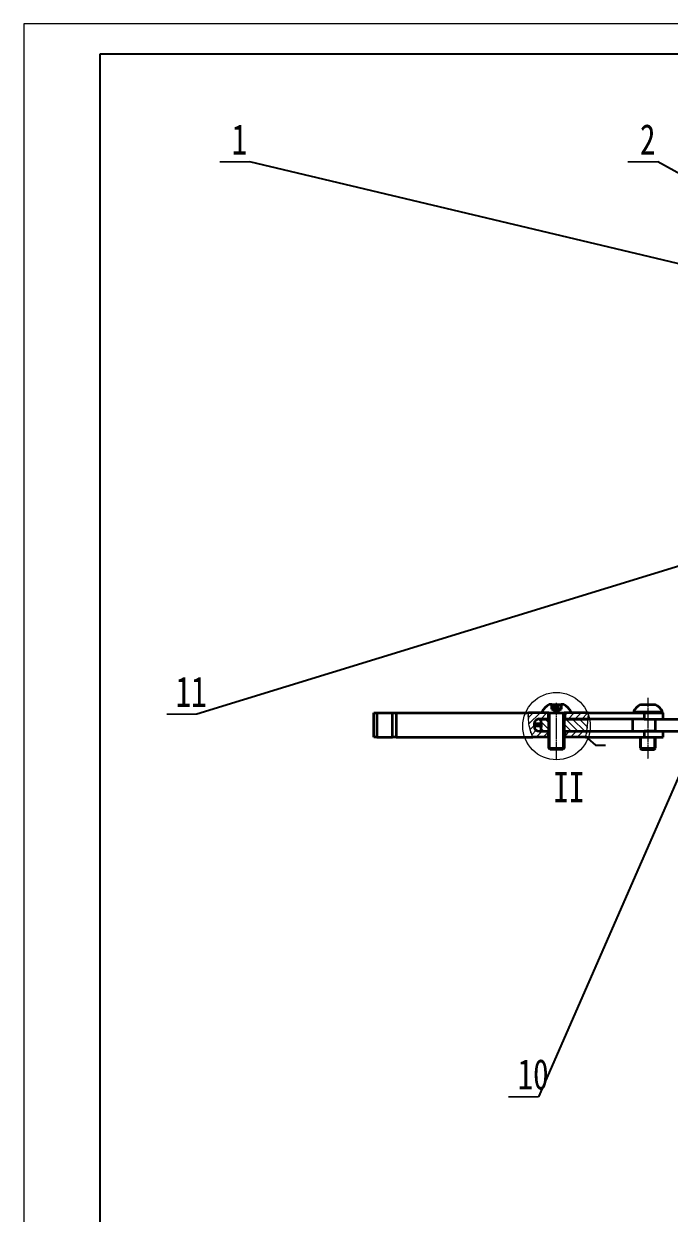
# Model space of a CAD drawing. Header units: millimetres. Extents: x 0 to 1189, y 0 to 841.
# Drawn here: x 0 to 211.9, y 450.4 to 841 of the extents above; entities that cross this region are included whole.
import ezdxf

# ---------------------------------------------------------------- set-up
doc = ezdxf.new("R2010")
doc.units = ezdxf.units.MM
doc.linetypes.add('CENTER2', pattern=[1.125, 0.75, -0.125, 0.125, -0.125])
doc.styles.add('SLDTEXTSTYLE1', font='hyswlongfangsong.ttf')
doc.styles.get("Standard").update_dxf_attribs({"font": 'hyswlongfangsong.ttf'})
doc.dimstyles.new('SLDDIMSTYLE0', dxfattribs={"dimtxt": 0.18, "dimasz": 4.08, "dimexe": 0, "dimexo": 0.0625, "dimgap": 0, "dimtad": 0, "dimtih": 1, "dimtoh": 1, "dimdec": 0, "dimrnd": 1e-09, "dimzin": 0, "dimdsep": 46, "dimtxsty": 'Standard', "dimsah": 1, "dimcen": 0.09, "dimadec": 0, "dimazin": 0, "dimtfac": 4.08, "dimtdec": 0, "dimtofl": 0, "dimtmove": 0, "dimatfit": 3, "dimfxl": 1, "dimfrac": 2, "dimtolj": 1, "dimtzin": 0, "dimarcsym": 0})
doc.dimstyles.new('SLDDIMSTYLE1', dxfattribs={"dimtxt": 0.18, "dimasz": 4.08, "dimexe": 0, "dimexo": 0.0625, "dimgap": 0, "dimtad": 0, "dimtih": 1, "dimtoh": 1, "dimdec": 0, "dimrnd": 1e-09, "dimzin": 0, "dimdsep": 46, "dimtxsty": 'Standard', "dimblk1": 'NONE', "dimblk2": 'NONE', "dimsah": 1, "dimcen": 0.09, "dimadec": 0, "dimazin": 0, "dimtfac": 4.08, "dimtdec": 0, "dimtofl": 0, "dimtmove": 0, "dimatfit": 3, "dimldrblk": 'NONE', "dimfxl": 1, "dimfrac": 2, "dimtolj": 1, "dimtzin": 0, "dimarcsym": 0})
pattern_1 = [(135, (-51.8363, 45.411), (-2.245064, -2.245064), []), (225, (-51.8363, 45.411), (-2.245064, -6.735192), [7.9375, -4.7625])]

# ---------------------------------------------------------------- blocks, each defined once
blk = doc.blocks.new('SW_NOTE_0_2')
at = {"color": 0, "linetype": 'Continuous', "lineweight": 18}
for p, q in [((-9.85, 0), (0, 0)), ((0, 0), (-9.85, 0)), ((-9.85, 0), (0, 0)), ((0, 0), (-9.85, 0)), ((-9.85, 0), (0, 0)), ((0, 0), (-9.85, 0))]:
    blk.add_line(p, q, dxfattribs=at)
at = {"color": 0, "linetype": 'Continuous', "lineweight": 18, "insert": (-3.37, 12.42), "char_height": 10, "attachment_point": 2, "style": 'SLDTEXTSTYLE1'}
blk.add_mtext('1', dxfattribs=at)
blk = doc.blocks.new('SW_NOTE_0_7')
at = {"color": 0, "linetype": 'Continuous', "lineweight": 18}
for p, q in [((-9.85, 0), (0, 0)), ((0, 0), (-9.85, 0)), ((-9.85, 0), (0, 0)), ((0, 0), (-9.85, 0)), ((-9.85, 0), (0, 0)), ((0, 0), (-9.85, 0))]:
    blk.add_line(p, q, dxfattribs=at)
at = {"color": 0, "linetype": 'Continuous', "lineweight": 18, "insert": (-3.37, 12.42), "char_height": 10, "attachment_point": 2, "style": 'SLDTEXTSTYLE1'}
blk.add_mtext('2', dxfattribs=at)
blk = doc.blocks.new('SW_NOTE_0_11')
at = {"color": 0, "linetype": 'Continuous', "lineweight": 18}
for p, q in [((-9.85, 0), (0, 0)), ((0, 0), (-9.85, 0)), ((-9.85, 0), (0, 0)), ((0, 0), (-9.85, 0)), ((-9.85, 0), (0, 0)), ((0, 0), (-9.85, 0))]:
    blk.add_line(p, q, dxfattribs=at)
at = {"color": 0, "linetype": 'Continuous', "lineweight": 18, "insert": (-1.82, 12.42), "char_height": 10, "attachment_point": 2, "style": 'SLDTEXTSTYLE1'}
blk.add_mtext('11', dxfattribs=at)
blk = doc.blocks.new('SW_NOTE_0_12')
at = {"color": 0, "linetype": 'Continuous', "lineweight": 18}
for p, q in [((-9.85, 0), (0, 0)), ((0, 0), (-9.85, 0)), ((-9.85, 0), (0, 0)), ((0, 0), (-9.85, 0)), ((-9.85, 0), (0, 0)), ((0, 0), (-9.85, 0))]:
    blk.add_line(p, q, dxfattribs=at)
at = {"color": 0, "linetype": 'Continuous', "lineweight": 18, "insert": (-1.82, 12.42), "char_height": 10, "attachment_point": 2, "style": 'SLDTEXTSTYLE1'}
blk.add_mtext('10', dxfattribs=at)
blk = doc.blocks.new('_None')
blk = doc.blocks.new('*U72')
at = {"color": 0, "linetype": 'CENTER2', "lineweight": 18, "transparency": 16777216}
blk.add_line((0, -9.1775), (0, 9.1775), dxfattribs=at)
blk = doc.blocks.new('*U73')
at = {"color": 0, "linetype": 'CENTER2', "lineweight": 18, "transparency": 16777216}
blk.add_line((0, 14.73), (0, -5.28), dxfattribs=at)

msp = doc.modelspace()

# ---------------------------------------------------------------- hatches: boundary and pattern name
at = {"linetype": 'Continuous', "lineweight": 18}
h = msp.add_hatch(dxfattribs=at)
h.set_pattern_fill('ANSI38', color=256, angle=90, style=0)
h.set_pattern_definition(pattern_1)
edge = h.paths.add_edge_path(flags=0)
edge.add_spline(control_points=[(165.64, 614.69), (165.59, 613.7), (165.63, 612.7), (165.75, 611.72), (165.95, 609.99), (166.41, 608.28), (167.09, 606.69)], knot_values=[0, 0, 0, 0, 0.002974, 0.002974, 0.002974, 0.008223, 0.008223, 0.008223, 0.008223], weights=[1, 1, 1, 1, 1, 1, 1], degree=3, periodic=0)
edge.add_spline(control_points=[(167.09, 606.69), (167.01, 606.87), (165.95, 609.49), (165.52, 612.25), (165.64, 614.69)], knot_values=[0.73991, 0.73991, 0.73991, 0.73991, 0.746322, 0.832606, 0.832606, 0.832606, 0.832606], weights=[1, 1, 1, 1, 1], degree=3, periodic=0)
at = {"lineweight": 18}
h = msp.add_hatch(dxfattribs=at)
h.set_pattern_fill('ANSI31', color=256, scale=0.5)
h.set_pattern_definition([(45, (-51.8363, 45.4111), (-1.122532, 1.122532), [])])
edge = h.paths.add_edge_path()
edge.add_line((172.17, 614.69), (165.64, 614.69))
edge.add_spline(control_points=[(165.64, 614.69), (165.64, 613.69), (165.64, 611.82), (166.18, 609.12), (166.79, 607.49), (167.09, 606.69)], knot_values=[0, 0, 0, 0, 0.362585, 0.684549, 1, 1, 1, 1], degree=3, periodic=0)
edge.add_line((167.09, 606.69), (172.17, 606.69))
edge.add_line((172.17, 606.69), (172.17, 608.69))
edge.add_line((172.17, 608.69), (169.87, 608.69))
edge.add_line((169.87, 608.69), (169.18, 608.69))
edge.add_ellipse((169.18, 610.29), major_axis=(-1.65, 0), ratio=0.971647, start_angle=0, end_angle=90, ccw=False)
edge.add_line((167.53, 610.29), (167.53, 611.09))
edge.add_ellipse((169.18, 611.09), major_axis=(-1.65, 0), ratio=0.971647, start_angle=270, end_angle=360, ccw=False)
edge.add_line((169.18, 612.69), (172.17, 612.69))
edge.add_line((172.17, 612.69), (172.17, 614.69))
h.paths.add_polyline_path([(185.26, 614.17, 0.012608), (185.05, 614.69), (177.57, 614.69), (177.57, 612.69), (185.18, 612.69)])
h.paths.add_polyline_path([(184.75, 608.69), (177.57, 608.69), (177.57, 606.69), (184.42, 606.69)])
h = msp.add_hatch(dxfattribs=at)
h.set_pattern_fill('ANSI31', color=256, scale=0.5, angle=90)
h.set_pattern_definition([(135, (-51.8363, 45.4111), (-1.122532, -1.122532), [])])
h.paths.add_polyline_path([(172.37, 612.69), (169.87, 612.69), (169.87, 608.69), (172.37, 608.69)])
edge = h.paths.add_edge_path()
edge.add_line((169.87, 612.69), (169.18, 612.69))
edge.add_ellipse((169.18, 611.09), major_axis=(-1.65, 0), ratio=0.971647, start_angle=270, end_angle=360)
edge.add_line((167.53, 611.09), (169.84, 611.09))
edge.add_line((169.84, 611.09), (169.87, 611.41))
edge.add_line((169.87, 611.41), (169.87, 612.69))
edge = h.paths.add_edge_path()
edge.add_line((169.87, 609.97), (169.87, 609.98))
edge.add_line((169.87, 609.98), (169.84, 610.29))
edge.add_line((169.84, 610.29), (167.53, 610.29))
edge.add_ellipse((169.18, 610.29), major_axis=(-1.65, 0), ratio=0.971647, start_angle=0, end_angle=90)
edge.add_line((169.18, 608.69), (169.87, 608.69))
edge.add_line((169.87, 608.69), (169.87, 609.97))
h.paths.add_polyline_path([(185.18, 612.69), (177.37, 612.69), (177.37, 608.69), (184.75, 608.69)])
at = {"linetype": 'Continuous', "lineweight": 18}
h = msp.add_hatch(dxfattribs=at)
h.set_pattern_fill('ANSI38', color=256, style=0)
h.set_pattern_definition([(45, (-51.8363, 45.411), (-2.245064, 2.245064), []), (135, (-51.8363, 45.411), (-6.735192, 2.245064), [7.9375, -4.7625])])
edge = h.paths.add_edge_path(flags=0)
edge.add_spline(control_points=[(185.18, 612.69), (185.08, 611.35), (184.94, 610), (184.75, 608.69)], knot_values=[0.296768, 0.296768, 0.296768, 0.296768, 0.338825, 0.338825, 0.338825, 0.338825], weights=[1, 1, 1, 1], degree=3, periodic=0)
edge.add_spline(control_points=[(184.75, 608.69), (184.94, 610.01), (185.08, 611.35), (185.18, 612.69)], knot_values=[0, 0, 0, 0, 0.004029, 0.004029, 0.004029, 0.004029], weights=[1, 1, 1, 1], degree=3, periodic=0)
h = msp.add_hatch(dxfattribs=at)
h.set_pattern_fill('ANSI38', color=256, angle=90, style=0)
h.set_pattern_definition(pattern_1)
edge = h.paths.add_edge_path(flags=0)
edge.add_spline(control_points=[(184.42, 606.69), (184.54, 607.35), (184.65, 608.02), (184.75, 608.69)], knot_values=[0, 0, 0, 0, 0.002026, 0.002026, 0.002026, 0.002026], weights=[1, 1, 1, 1], degree=3, periodic=0)
edge.add_spline(control_points=[(184.75, 608.69), (184.65, 608.01), (184.54, 607.34), (184.42, 606.69)], knot_values=[0.338825, 0.338825, 0.338825, 0.338825, 0.360507, 0.360507, 0.360507, 0.360507], weights=[1, 1, 1, 1], degree=3, periodic=0)

# ---------------------------------------------------------------- linework, layer by layer
at = {"color": 7, "linetype": 'Continuous', "lineweight": 18}
for p, q in [((1189, 841), (0, 841)), ((0, 841), (0, 0)), ((185.28, 614.69), (185.18, 612.69)), ((185.18, 612.69), (184.75, 608.69)), ((184.75, 608.69), (184.42, 606.69))]:
    msp.add_line(p, q, dxfattribs=at)
at = {"color": 7, "linetype": 'Continuous', "lineweight": 25}
for p, q in [((1179, 831.05), (25, 831.05)), ((25, 831.05), (25, 10))]:
    msp.add_line(p, q, dxfattribs=at)
at = {"color": 7, "linetype": 'Continuous', "lineweight": 35}
for p, q in [((173.34, 617.44), (172.49, 617.44)), ((173.34, 615.88), (173.34, 617.44)), ((173.34, 617.44), (173.57, 617.44)), ((173.57, 617.44), (175.22, 617.44)), ((174.23, 615.88), (174.23, 617.44)), ((175.22, 617.44), (176.4, 617.44)), ((175.5, 615.88), (175.5, 617.44)), ((176.4, 617.44), (176.4, 615.88)), ((177.24, 617.44), (176.4, 617.44)), ((202.49, 617.44), (207.24, 617.44)), ((114.87, 606.69), (114.87, 614.69)), ((114.87, 614.69), (115.94, 614.69)), ((115.94, 614.69), (115.94, 606.69)), ((115.94, 614.69), (121.04, 614.69)), ((121.04, 606.69), (121.04, 614.69)), ((121.04, 614.69), (122.26, 614.69)), ((122.26, 614.69), (122.26, 606.69)), ((122.26, 614.69), (165.64, 614.69)), ((172.37, 614.69), (165.64, 614.69)), ((170.12, 614.69), (170.12, 615.07)), ((172.17, 614.69), (170.12, 614.69)), ((172.37, 612.69), (172.37, 614.69)), ((172.37, 603.13), (172.37, 614.49)), ((173.34, 615.88), (173.37, 615.88)), ((174.87, 615.01), (173.37, 615.88)), ((173.4, 615.88), (173.37, 615.88)), ((174.4, 615.88), (173.4, 615.88)), ((175.86, 615.88), (174.4, 615.88)), ((176.37, 615.88), (174.87, 615.01)), ((176.37, 615.88), (175.86, 615.88)), ((176.37, 615.88), (176.4, 615.88)), ((177.37, 614.69), (177.37, 612.69)), ((185.28, 614.69), (177.37, 614.69)), ((177.37, 614.49), (177.37, 603.13)), ((179.62, 614.69), (177.57, 614.69)), ((179.62, 615.07), (179.62, 614.69)), ((185.28, 614.69), (203.69, 614.69)), ((200.12, 615.07), (200.12, 614.69)), ((200.12, 615.07), (209.62, 615.07)), ((203.69, 614.69), (203.69, 612.69)), ((203.69, 614.69), (209.87, 614.69)), ((209.62, 614.69), (209.62, 615.07)), ((209.87, 612.69), (209.87, 614.69)), ((167.53, 611.09), (167.53, 610.29)), ((169.84, 611.09), (167.53, 611.09)), ((169.84, 610.29), (167.53, 610.29)), ((172.37, 612.69), (169.18, 612.69)), ((169.84, 611.09), (169.84, 610.29)), ((169.87, 608.69), (169.87, 612.69)), ((169.87, 612.69), (172.37, 612.69)), ((172.37, 608.69), (172.37, 612.69)), ((185.18, 612.69), (177.37, 612.69)), ((177.37, 612.69), (177.37, 608.69)), ((177.37, 612.69), (185.18, 612.69)), ((203.69, 612.69), (185.18, 612.69)), ((199.87, 612.69), (199.87, 608.69)), ((203.69, 612.69), (207.24, 612.69)), ((203.69, 612.69), (207.24, 612.69)), ((207.24, 612.69), (207.24, 608.69)), ((207.24, 612.69), (249.71, 612.69)), ((115.94, 606.69), (114.87, 606.69)), ((115.94, 606.69), (121.04, 606.69)), ((122.26, 606.69), (121.04, 606.69)), ((122.26, 606.69), (167.09, 606.69)), ((172.37, 606.69), (167.09, 606.69)), ((169.18, 608.69), (172.37, 608.69)), ((169.87, 608.69), (172.37, 608.69)), ((172.37, 606.69), (172.37, 608.69)), ((177.37, 608.69), (177.37, 606.69)), ((177.37, 608.69), (184.75, 608.69)), ((177.37, 608.69), (184.75, 608.69)), ((184.42, 606.69), (177.37, 606.69)), ((184.42, 606.69), (203.69, 606.69)), ((184.75, 608.69), (203.69, 608.69)), ((202.37, 606.69), (202.37, 603.13)), ((203.69, 608.69), (203.69, 606.69)), ((207.24, 608.69), (203.69, 608.69)), ((203.69, 608.69), (207.24, 608.69)), ((203.69, 606.69), (209.87, 606.69)), ((207.24, 608.69), (249.71, 608.69)), ((207.37, 603.13), (207.37, 606.69)), ((209.87, 606.69), (209.87, 608.69)), ((172.81, 602.69), (172.37, 603.13)), ((176.92, 602.69), (172.81, 602.69)), ((177.37, 603.13), (176.92, 602.69)), ((202.37, 603.13), (202.81, 602.69)), ((202.37, 603.13), (207.37, 603.13)), ((202.81, 602.69), (206.92, 602.69)), ((206.92, 602.69), (207.37, 603.13))]:
    msp.add_line(p, q, dxfattribs=at)
at = {"lineweight": 35}
for p, q in [((172.17, 614.69), (172.17, 612.69)), ((172.37, 614.69), (177.37, 614.69)), ((177.37, 614.69), (177.57, 614.69)), ((177.57, 614.69), (177.57, 612.69)), ((172.17, 608.69), (172.17, 606.69)), ((177.57, 608.69), (177.57, 606.69)), ((172.37, 603.13), (177.37, 603.13))]:
    msp.add_line(p, q, dxfattribs=at)
at = {"lineweight": 18}
for p, q in [((172.81, 602.69), (172.81, 614.69)), ((176.92, 602.69), (176.92, 614.69)), ((202.81, 602.69), (202.81, 606.69)), ((206.92, 602.69), (206.92, 606.69))]:
    msp.add_line(p, q, dxfattribs=at)
at = {"color": 7, "linetype": 'Continuous', "lineweight": 35, "flags": 128}
for points in [[(169.87, 611.41), (169.87, 611.4), (169.84, 611.09)], [(169.84, 610.29), (169.87, 609.98), (169.87, 609.97)]]:
    msp.add_lwpolyline(points, dxfattribs=at)
at = {"color": 7, "linetype": 'Continuous', "lineweight": 18}
msp.add_circle((174.87, 610.35), 11.07, dxfattribs=at)
at = {"color": 7, "linetype": 'Continuous', "lineweight": 35}
for centre, start, end in [((174.87, 612.68), 116.5409, 153.3384), ((174.87, 612.68), 26.6616, 63.4591), ((204.87, 612.68), 116.5409, 153.3384), ((204.87, 612.68), 26.6616, 63.4591)]:
    msp.add_arc(centre, 5.32, start, end, dxfattribs=at)
for centre, start_param, end_param in [((169.18, 611.09), 4.712389, 6.283185), ((169.18, 610.29), 0, 1.570796)]:
    msp.add_ellipse(centre, major_axis=(-1.65, 0), ratio=0.971647, start_param=start_param, end_param=end_param, dxfattribs=at)
at = {"color": 7, "linetype": 'Continuous', "lineweight": 18}
msp.add_open_spline([(167.09, 606.69), (166.79, 607.49), (166.18, 609.12), (165.64, 611.82), (165.64, 613.69), (165.64, 614.69)], degree=3, knots=[0, 0, 0, 0, 0.315451, 0.637415, 1, 1, 1, 1], dxfattribs=at)

# ---------------------------------------------------------------- block references
for name, p in [('SW_NOTE_0_2', (74.17, 795.64)), ('SW_NOTE_0_7', (208.18, 795.64)), ('SW_NOTE_0_11', (56.75, 614.25)), ('SW_NOTE_0_12', (169, 488.61))]:
    msp.add_blockref(name, p, dxfattribs=at)
at = {"linetype": 'CENTER2', "lineweight": 18}
for name, p in [('*U72', (174.87, 608.81)), ('*U73', (204.87, 604.91))]:
    msp.add_blockref(name, p, dxfattribs=at)

# ---------------------------------------------------------------- texts
at = {"color": 7, "linetype": 'Continuous', "lineweight": 18, "insert": (173.82, 595.32), "char_height": 10, "attachment_point": 1, "style": 'SLDTEXTSTYLE1'}
msp.add_mtext('II', dxfattribs=at)

# ---------------------------------------------------------------- leaders
at = {"color": 7, "linetype": 'Continuous', "lineweight": 18}
for points in [[(266.01, 750.06), (74.17, 795.64)], [(493.01, 638.39), (208.18, 795.64)], [(246.42, 672.5), (56.75, 614.25)], [(219.25, 603.69), (169, 488.61)]]:
    msp.add_leader(points, dimstyle='SLDDIMSTYLE0', override={"dimldrblk": 'Small'}, dxfattribs=at)
at = {"color": 7, "linetype": 'Continuous', "lineweight": 18, "has_arrowhead": 0}
msp.add_leader([(185.18, 606.33), (187.62, 604.1), (190.9, 604.1)], dimstyle='SLDDIMSTYLE1', dxfattribs=at)

doc.saveas('drawing.dxf')
